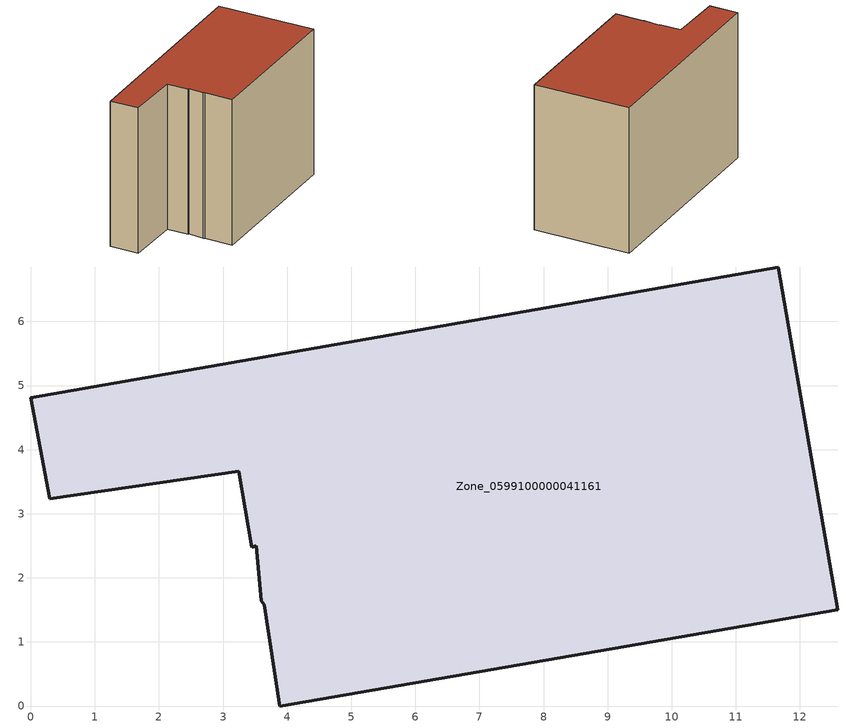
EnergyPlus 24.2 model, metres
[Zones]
Zone_0599100000041161
 floor ground (C_G): 0,4.81 11.66,6.85 12.59,1.5 3.88,0 3.64,1.58 3.6,1.64 3.52,2.5 3.45,2.48 3.24,3.66 0.29,3.23 z0
 wall outside (C_F): 11.66,6.85 0,4.81 0.29,3.23 3.24,3.66 3.45,2.48 3.52,2.5 3.6,1.64 3.64,1.58 3.88,0 12.59,1.5 11.66,6.85 z0:8.29
 roof outside (C_R): 3.64,1.58 3.88,0 12.59,1.5 11.66,6.85 0,4.81 0.29,3.23 3.24,3.66 3.45,2.48 3.52,2.5 3.6,1.64 z8.29
[BUILDING]
Pand.0599100000041161: North Axis=0; Terrain=City; Loads Convergence Tolerance Value=0.04; Temperature Convergence Tolerance Value=0.4; Solar Distribution=FullExterior; Maximum Number of Warmup Days=25; Minimum Number of Warmup Days=1
[Site:Location]
Rotterdam.The.Hague.AP_ZH_NLD Design_Conditions: Latitude=51.96; Longitude=4.45; Time Zone=1; Elevation=-4.5
[SITE:GROUNDTEMPERATURE:BUILDINGSURFACE]
18, 18, 18, 18, 18, 18, 18, 18, 18, 18, 18, 18
[MATERIAL] Thermal Absorptance=0.9; Solar Absorptance=0.7; Visible Absorptance=0.7
Name | Roughness | Thickness | Conductivity | Density | Specific Heat
G.TI.1975-1991 | MediumSmooth | 0.15 | 0.288461 | 540 | 1210
F.TI.1975-1991 | Rough | 0.3 | 0.230769 | 1920 | 840
R.TI.1975-1991 | MediumRough | 0.2 | 0.153846 | 1500 | 1000
[CONSTRUCTION]
C_G: G.TI.1975-1991
C_F: F.TI.1975-1991
C_R: R.TI.1975-1991
[ZONE]
Zone_0599100000041161: Type=1; Multiplier=1; Ceiling Height=Autocalculate; Volume=Autocalculate; Floor Area=autocalculate; Part of Total Floor Area=Yes
[ZONEINFILTRATION:DESIGNFLOWRATE]
Infil_Zone_0599100000041161: Zone or ZoneList or Space or SpaceList=Zone_0599100000041161; Schedule=AlwaysOn; Design Flow Rate Calculation Method=Flow/Area; Flow Rate per Floor Area=0.003; Constant Term Coefficient=1; Temperature Term Coefficient=0; Velocity Term Coefficient=0; Velocity Squared Term Coefficient=0
[HVACTEMPLATE:ZONE:IDEALLOADSAIRSYSTEM]
Zone_0599100000041161: Maximum Heating Supply Air Temperature=50; Minimum Cooling Supply Air Temperature=13; Maximum Heating Supply Air Humidity Ratio=0.0156; Minimum Cooling Supply Air Humidity Ratio=0.0077; Heating Limit=NoLimit; Cooling Limit=NoLimit; Dehumidification Control Type=ConstantSensibleHeatRatio; Cooling Sensible Heat Ratio=0.7; Dehumidification Setpoint=60; Humidification Control Type=None; Humidification Setpoint=30; Outdoor Air Method=None; Outdoor Air Flow Rate per Person=0.00944; Outdoor Air Flow Rate per Zone Floor Area=0; Outdoor Air Flow Rate per Zone=0; Demand Controlled Ventilation Type=None; Outdoor Air Economizer Type=NoEconomizer; Heat Recovery Type=None; Sensible Heat Recovery Effectiveness=0.7; Latent Heat Recovery Effectiveness=0.65
[ZONECONTROL:THERMOSTAT]
ThermostatControl_Zone_0599100000041161: Zone or ZoneList=Zone_0599100000041161; Control Type Schedule=DualSetpointControlType; Control 1=Thermostat_Zone_0599100000041161; Temperature Difference Between Cutout And Setpoint=0
[THERMOSTATSETPOINT:DUALSETPOINT]
Thermostat_Zone_0599100000041161: Heating Setpoint Temperature Schedule=HeatingSetpoint_Zone_0599100000041161; Cooling Setpoint Temperature Schedule=CoolingSetpoint_Zone_0599100000041161
[SCHEDULE:COMPACT]
HeatingSetpoint_Zone_0599100000041161: Through: 12/31, For: AllDays, Until: 24:00, 21
CoolingSetpoint_Zone_0599100000041161: Through: 12/31, For: AllDays, Until: 24:00, 24
DualSetpointControlType: Through: 12/31, For: AllDays, Until: 24:00, 4
AlwaysOn: Through: 12/31, For: AllDays, Until: 24:00, 1
